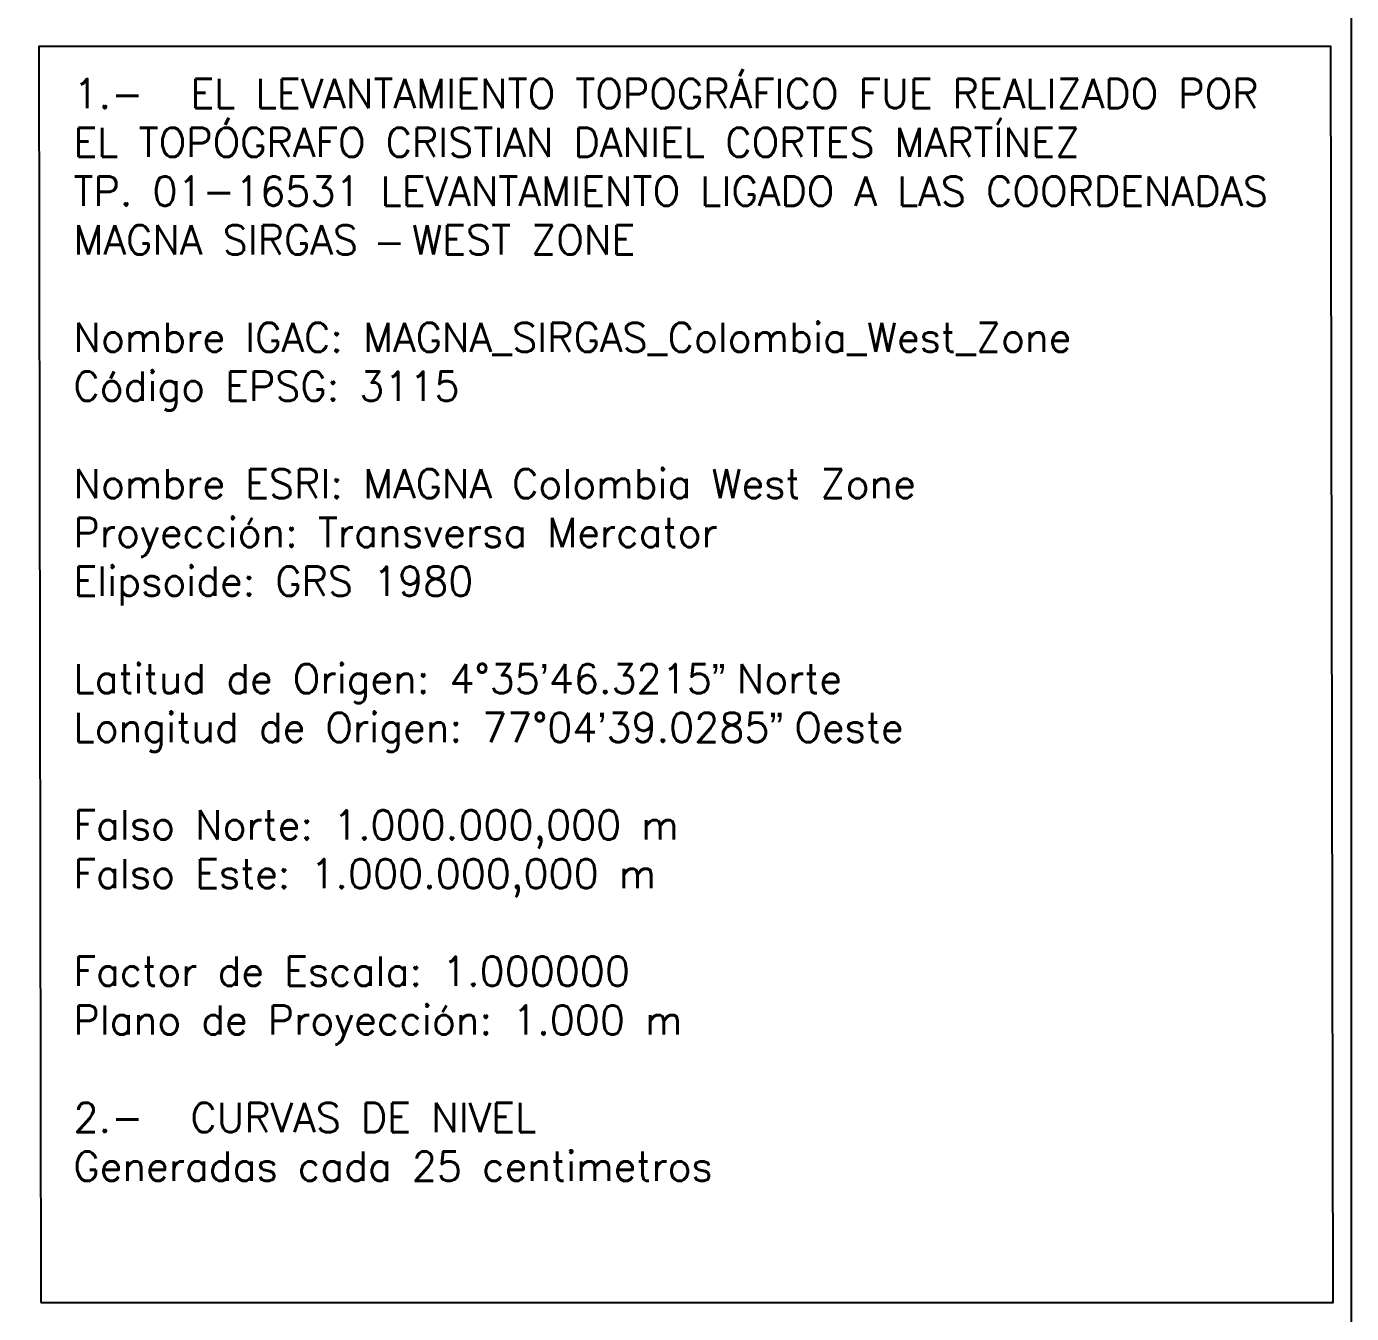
# Model space of a CAD drawing. Header units: metres. Extents: x 1097510 to 2158594, y 877039 to 1751652.
# Drawn here: x 1097792.54 to 1097841.58, y 877102.89 to 877150.53 of the extents above; entities that cross this region are included whole.
import ezdxf

# ---------------------------------------------------------------- set-up
doc = ezdxf.new("R2010")
doc.units = ezdxf.units.M
doc.layers.add('ROTULO', color=7, linetype='Continuous')
doc.styles.get("Standard").update_dxf_attribs({"font": 'simplex.shx'})

msp = doc.modelspace()

# ---------------------------------------------------------------- linework, layer by layer
at = {"color": 7}
msp.add_lwpolyline([(1097792.078, 877038.544), (1097841.583, 877038.544), (1097841.583, 877246.174), (1097792.078, 877246.174)], close=True, dxfattribs=at)
at = {"layer": 'ROTULO', "color": 9}
msp.add_lwpolyline([(1097793.075, 877103.304), (1097840.899, 877103.304), (1097840.823, 877149.792), (1097792.999, 877149.792)], close=True, dxfattribs=at)

# ---------------------------------------------------------------- texts
at = {"insert": (1097794.276, 877148.589), "char_height": 1.082681, "attachment_point": 1}
msp.add_mtext_dynamic_manual_height_columns('1.-^IEL LEVANTAMIENTO TOPOGRÁFICO FUE REALIZADO POR EL TOPÓGRAFO CRISTIAN DANIEL CORTES MARTÍNEZ^JTP. 01-16531 LEVANTAMIENTO LIGADO A LAS COORDENADAS MAGNA SIRGAS {\\fArial|b0|i0|c0|p34;– }WEST ZONE^J^JNombre IGAC: MAGNA_SIRGAS_Colombia_West_Zone^JCódigo EPSG: 3115^J^JNombre ESRI: MAGNA Colombia West Zone^JProyección: Transversa Mercator^JElipsoide: GRS 1980^J^JLatitud de Origen: 4°35{\\fArial|b0|i0|c0|p34;’}46.3215{\\fArial|b0|i0|c0|p34;” }Norte^JLongitud de Origen: 77°04{\\fArial|b0|i0|c0|p34;’}39.0285{\\fArial|b0|i0|c0|p34;” }Oeste^J^JFalso Norte: 1.000.000,000 m^JFalso Este: 1.000.000,000 m^J^JFactor de Escala: 1.000000^JPlano de Proyección: 1.000 m\\P\\P2.-^ICURVAS DE NIVEL\\PGeneradas cada 25 centimetros', width=45.89217, gutter_width=5.926, heights=[45.915], dxfattribs=at)

doc.saveas('drawing.dxf')
